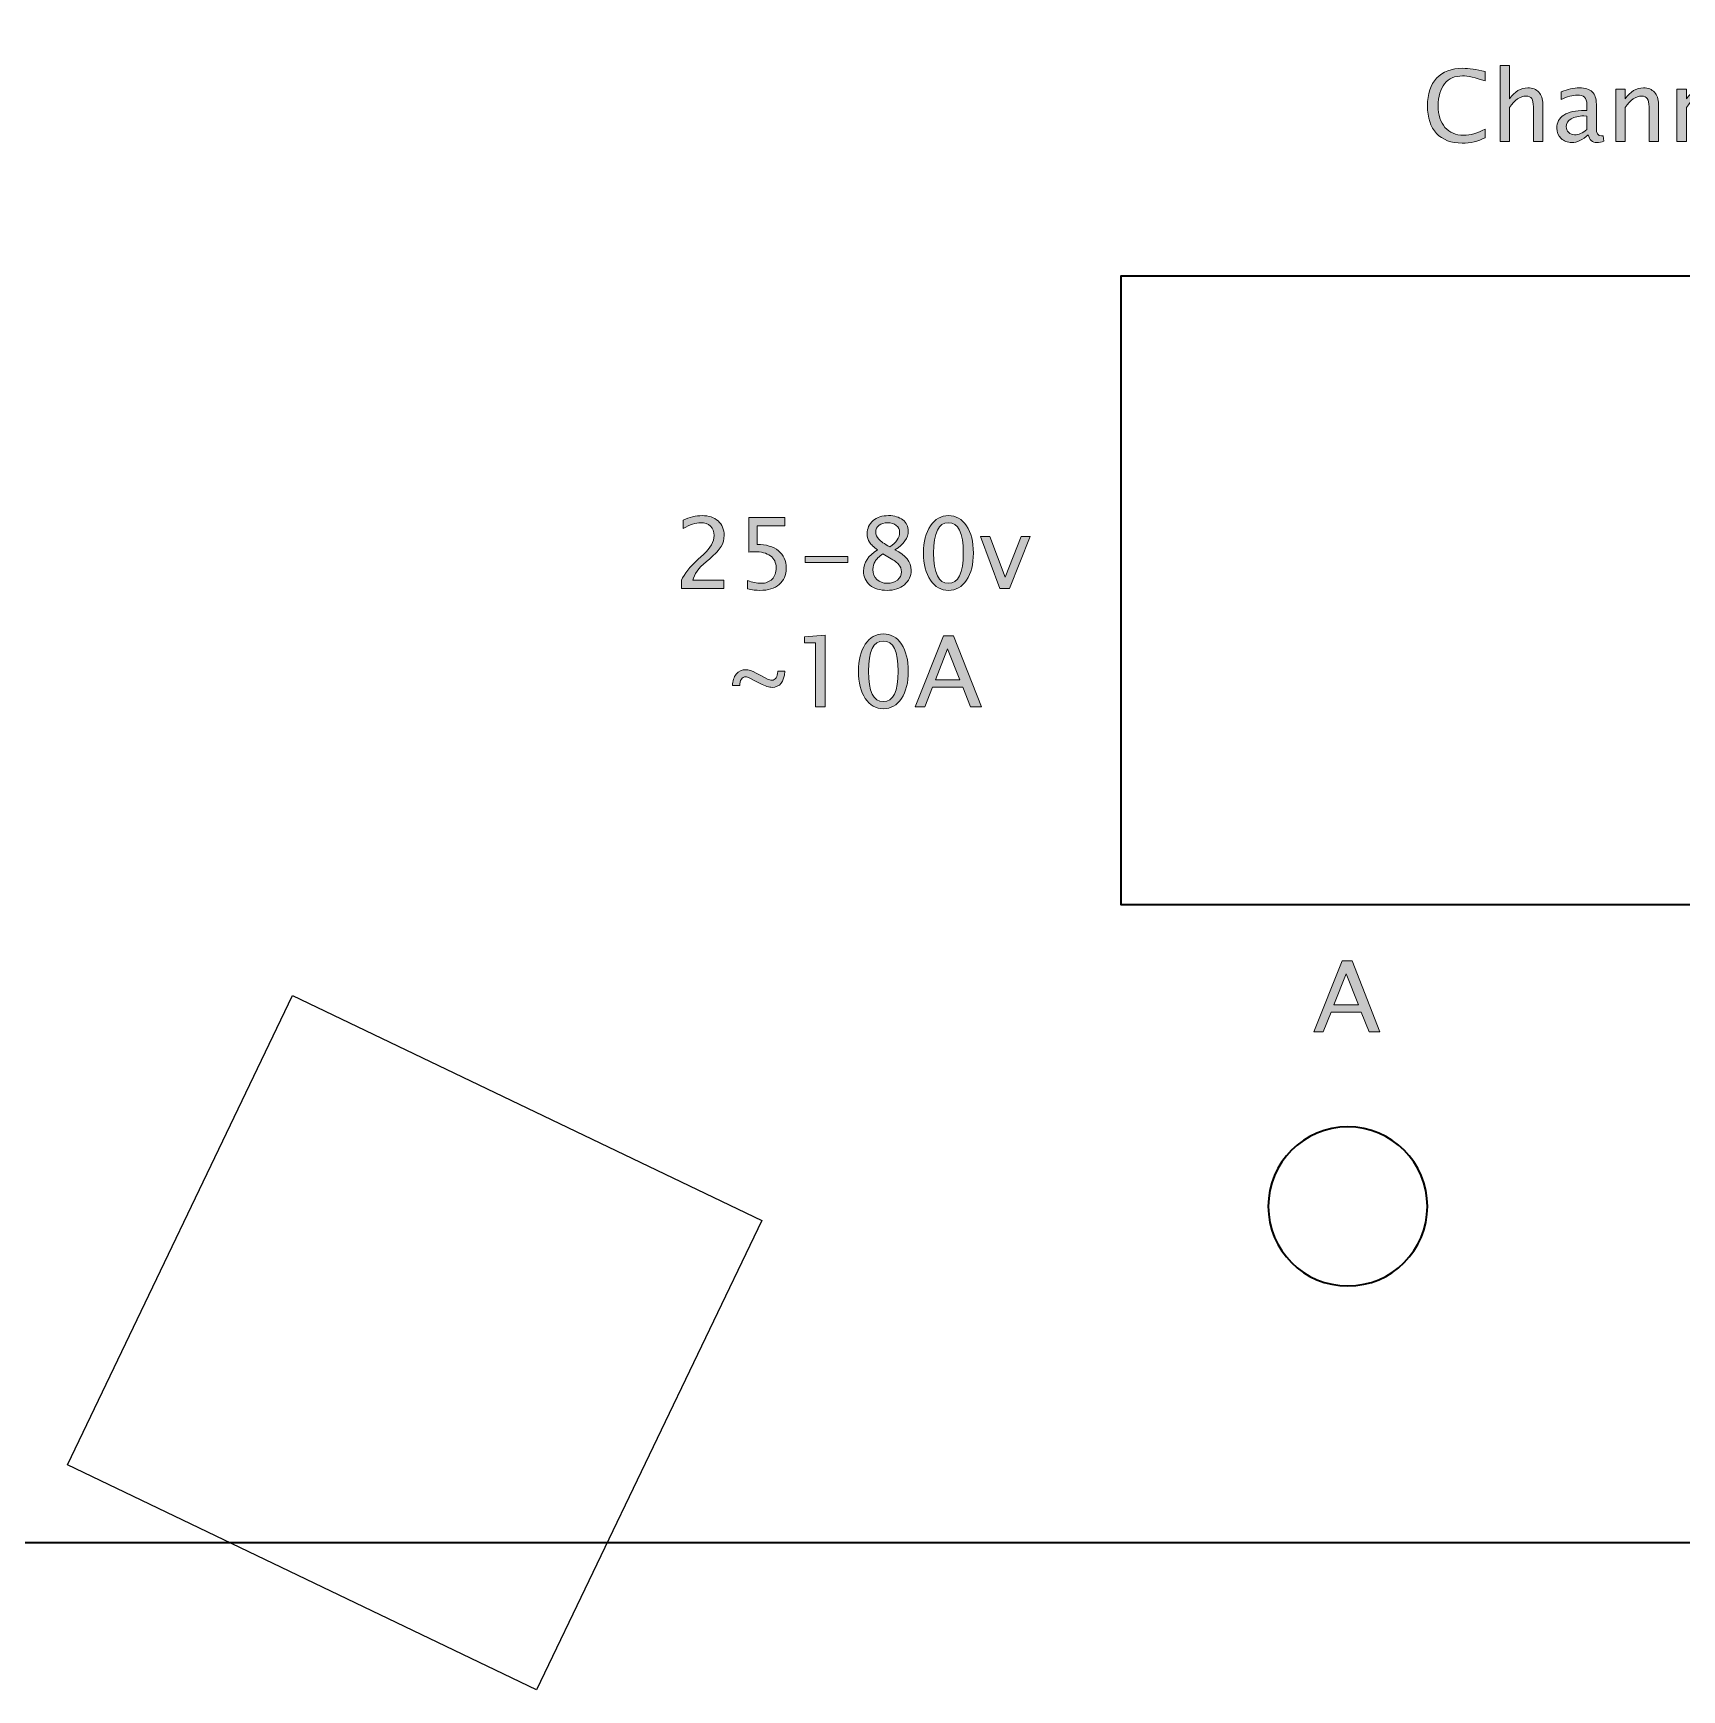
# Model space of a CAD drawing. Header units: inches. Extents: x 4 to 816, y 71 to 806.
# Drawn here: x 270.9 to 338.8, y 582.6 to 650.8 of the extents above; entities that cross this region are included whole.
import ezdxf

# ---------------------------------------------------------------- set-up
doc = ezdxf.new("R2010")
doc.units = ezdxf.units.IN
doc.header["$MEASUREMENT"] = 0
doc.layers.add('Layer 1', color=7, linetype='Continuous')
picture_1 = doc.add_image_def('image1.png', size_in_pixel=(256, 256))

# ---------------------------------------------------------------- blocks, each defined once
blk = doc.blocks.new('block 9')
at = {"layer": 'Layer 1', "color": 240, "lineweight": 35, "true_color": 0xed1c24}
blk.add_lwpolyline([(23.165, 715.165), (406.63, 715.165), (406.63, 588.621), (23.165, 588.621)], dxfattribs=at)
blk = doc.blocks.new('block 314')
at = {"layer": 'Layer 1'}
image = blk.add_image(picture_1, insert=(272.288, 591.831), size_in_units=(21.426, 21.426), rotation=-25.63612, dxfattribs=at)
blk = doc.blocks.new('block 368')
at = {"layer": 'Layer 1', "color": 240, "lineweight": 35, "true_color": 0xed1c24}
blk.add_lwpolyline([(359.247, 614.883), (315.666, 614.883), (315.666, 640.767), (359.247, 640.767), (359.247, 614.883)], dxfattribs=at)
blk = doc.blocks.new('block 369')
at = {"layer": 'Layer 1', "color": 240, "lineweight": 35, "true_color": 0xed1c24}
blk.add_open_spline([(328.275, 602.464), (328.275, 600.656), (326.809, 599.19), (325.001, 599.19), (323.193, 599.19), (321.727, 600.656), (321.727, 602.464), (321.727, 604.272), (323.193, 605.738), (325.001, 605.738), (326.809, 605.738), (328.275, 604.272), (328.275, 602.464)], degree=3, knots=[0, 0, 0, 0, 1, 1, 1, 2, 2, 2, 3, 3, 3, 4, 4, 4, 4], dxfattribs=at)
blk = doc.blocks.new('block 373')
at = {"layer": 'Layer 1', "true_color": 0x231f20}
h = blk.add_hatch(color=250, dxfattribs=at)
h.dxf.hatch_style = 2
edge = h.paths.add_edge_path()
edge.add_spline(control_points=[(330.656, 646.46), (330.366, 646.311), (330.05, 646.237), (329.708, 646.237), (329.253, 646.237), (328.901, 646.37), (328.652, 646.637), (328.404, 646.904), (328.28, 647.283), (328.28, 647.774), (328.28, 648.264), (328.406, 648.644), (328.659, 648.913), (328.912, 649.182), (329.269, 649.316), (329.73, 649.316), (329.992, 649.316), (330.299, 649.273), (330.652, 649.187), (330.652, 649.187), (330.652, 648.797), (330.652, 648.797), (330.25, 648.935), (329.94, 649.005), (329.722, 649.005), (329.404, 649.005), (329.158, 648.897), (328.983, 648.682), (328.809, 648.467), (328.722, 648.163), (328.722, 647.77), (328.722, 647.395), (328.815, 647.1), (329.001, 646.885), (329.187, 646.669), (329.442, 646.562), (329.766, 646.562), (330.042, 646.562), (330.338, 646.647), (330.656, 646.817), (330.656, 646.817), (330.656, 646.46), (330.656, 646.46)], knot_values=[0, 0, 0, 0, 1, 1, 1, 2, 2, 2, 3, 3, 3, 4, 4, 4, 5, 5, 5, 6, 6, 6, 7, 7, 7, 8, 8, 8, 9, 9, 9, 10, 10, 10, 11, 11, 11, 12, 12, 12, 13, 13, 13, 14, 14, 14, 14], degree=3, periodic=1)
h = blk.add_hatch(color=250, dxfattribs=at)
h.dxf.hatch_style = 2
edge = h.paths.add_edge_path()
edge.add_spline(control_points=[(331.272, 646.31), (331.272, 646.31), (331.272, 649.439), (331.272, 649.439), (331.272, 649.439), (331.662, 649.439), (331.662, 649.439), (331.662, 649.439), (331.662, 648.058), (331.662, 648.058), (331.868, 648.359), (332.121, 648.51), (332.419, 648.51), (332.607, 648.51), (332.756, 648.45), (332.866, 648.332), (332.976, 648.214), (333.032, 648.055), (333.032, 647.856), (333.032, 647.856), (333.032, 646.31), (333.032, 646.31), (333.032, 646.31), (332.641, 646.31), (332.641, 646.31), (332.641, 646.31), (332.641, 647.729), (332.641, 647.729), (332.641, 647.888), (332.618, 648.002), (332.571, 648.071), (332.524, 648.139), (332.446, 648.173), (332.338, 648.173), (332.099, 648.173), (331.874, 648.016), (331.662, 647.703), (331.662, 647.703), (331.662, 646.31), (331.662, 646.31), (331.662, 646.31), (331.272, 646.31), (331.272, 646.31)], knot_values=[0, 0, 0, 0, 1, 1, 1, 2, 2, 2, 3, 3, 3, 4, 4, 4, 5, 5, 5, 6, 6, 6, 7, 7, 7, 8, 8, 8, 9, 9, 9, 10, 10, 10, 11, 11, 11, 12, 12, 12, 13, 13, 13, 14, 14, 14, 14], degree=3, periodic=1)
h = blk.add_hatch(color=250, dxfattribs=at)
h.dxf.hatch_style = 2
h.paths.add_polyline_path([(343.33, 646.31), (343.33, 649.439), (343.72, 649.439), (343.72, 646.31)])
h = blk.add_hatch(color=250, dxfattribs=at)
h.dxf.hatch_style = 2
h.paths.add_polyline_path([(346.925, 646.31), (346.925, 647.14), (345.605, 647.14), (345.605, 647.435), (346.925, 649.243), (347.291, 649.243), (347.291, 647.459), (347.684, 647.459), (347.684, 647.14), (347.291, 647.14), (347.291, 646.31)])
h.paths.add_polyline_path([(345.988, 647.459), (346.95, 647.459), (346.95, 648.764)])
h = blk.add_hatch(color=250, dxfattribs=at)
h.dxf.hatch_style = 2
edge = h.paths.add_edge_path()
edge.add_spline(control_points=[(334.9, 646.583), (334.666, 646.368), (334.441, 646.26), (334.225, 646.26), (334.046, 646.26), (333.898, 646.316), (333.781, 646.428), (333.663, 646.539), (333.604, 646.681), (333.604, 646.851), (333.604, 647.086), (333.703, 647.267), (333.901, 647.393), (334.098, 647.519), (334.382, 647.582), (334.752, 647.582), (334.752, 647.582), (334.843, 647.582), (334.843, 647.582), (334.843, 647.582), (334.843, 647.842), (334.843, 647.842), (334.843, 648.091), (334.713, 648.216), (334.452, 648.216), (334.25, 648.216), (334.03, 648.153), (333.79, 648.026), (333.79, 648.026), (333.79, 648.349), (333.79, 648.349), (334.053, 648.456), (334.301, 648.51), (334.534, 648.51), (334.773, 648.51), (334.949, 648.455), (335.063, 648.346), (335.176, 648.237), (335.233, 648.069), (335.233, 647.842), (335.233, 647.842), (335.233, 646.867), (335.233, 646.867), (335.233, 646.643), (335.302, 646.532), (335.439, 646.532), (335.456, 646.532), (335.482, 646.535), (335.515, 646.54), (335.515, 646.54), (335.542, 646.324), (335.542, 646.324), (335.454, 646.282), (335.356, 646.26), (335.249, 646.26), (335.067, 646.26), (334.95, 646.368), (334.9, 646.583)], knot_values=[0, 0, 0, 0, 1, 1, 1, 2, 2, 2, 3, 3, 3, 4, 4, 4, 5, 5, 5, 6, 6, 6, 7, 7, 7, 8, 8, 8, 9, 9, 9, 10, 10, 10, 11, 11, 11, 12, 12, 12, 13, 13, 13, 14, 14, 14, 15, 15, 15, 16, 16, 16, 17, 17, 17, 18, 18, 18, 19, 19, 19, 19], degree=3, periodic=1)
edge = h.paths.add_edge_path()
edge.add_spline(control_points=[(334.843, 646.795), (334.843, 646.795), (334.843, 647.352), (334.843, 647.352), (334.843, 647.352), (334.718, 647.356), (334.718, 647.356), (334.501, 647.356), (334.327, 647.316), (334.194, 647.235), (334.061, 647.155), (333.995, 647.048), (333.995, 646.914), (333.995, 646.82), (334.028, 646.741), (334.094, 646.676), (334.16, 646.612), (334.24, 646.579), (334.335, 646.579), (334.498, 646.579), (334.667, 646.651), (334.843, 646.795)], knot_values=[0, 0, 0, 0, 1, 1, 1, 2, 2, 2, 3, 3, 3, 4, 4, 4, 5, 5, 5, 6, 6, 6, 7, 7, 7, 7], degree=3, periodic=1)
h = blk.add_hatch(color=250, dxfattribs=at)
h.dxf.hatch_style = 2
edge = h.paths.add_edge_path()
edge.add_spline(control_points=[(336.032, 646.31), (336.032, 646.31), (336.032, 648.462), (336.032, 648.462), (336.032, 648.462), (336.422, 648.462), (336.422, 648.462), (336.422, 648.462), (336.422, 648.058), (336.422, 648.058), (336.628, 648.359), (336.881, 648.51), (337.179, 648.51), (337.367, 648.51), (337.516, 648.45), (337.626, 648.332), (337.736, 648.214), (337.791, 648.055), (337.791, 647.856), (337.791, 647.856), (337.791, 646.31), (337.791, 646.31), (337.791, 646.31), (337.401, 646.31), (337.401, 646.31), (337.401, 646.31), (337.401, 647.729), (337.401, 647.729), (337.401, 647.888), (337.378, 648.002), (337.331, 648.071), (337.284, 648.139), (337.206, 648.173), (337.098, 648.173), (336.859, 648.173), (336.634, 648.016), (336.422, 647.703), (336.422, 647.703), (336.422, 646.31), (336.422, 646.31), (336.422, 646.31), (336.032, 646.31), (336.032, 646.31)], knot_values=[0, 0, 0, 0, 1, 1, 1, 2, 2, 2, 3, 3, 3, 4, 4, 4, 5, 5, 5, 6, 6, 6, 7, 7, 7, 8, 8, 8, 9, 9, 9, 10, 10, 10, 11, 11, 11, 12, 12, 12, 13, 13, 13, 14, 14, 14, 14], degree=3, periodic=1)
h = blk.add_hatch(color=250, dxfattribs=at)
h.dxf.hatch_style = 2
edge = h.paths.add_edge_path()
edge.add_spline(control_points=[(338.55, 646.31), (338.55, 646.31), (338.55, 648.462), (338.55, 648.462), (338.55, 648.462), (338.941, 648.462), (338.941, 648.462), (338.941, 648.462), (338.941, 648.058), (338.941, 648.058), (339.147, 648.359), (339.399, 648.51), (339.698, 648.51), (339.885, 648.51), (340.034, 648.45), (340.144, 648.332), (340.255, 648.214), (340.31, 648.055), (340.31, 647.856), (340.31, 647.856), (340.31, 646.31), (340.31, 646.31), (340.31, 646.31), (339.92, 646.31), (339.92, 646.31), (339.92, 646.31), (339.92, 647.729), (339.92, 647.729), (339.92, 647.888), (339.896, 648.002), (339.849, 648.071), (339.802, 648.139), (339.725, 648.173), (339.616, 648.173), (339.377, 648.173), (339.152, 648.016), (338.941, 647.703), (338.941, 647.703), (338.941, 646.31), (338.941, 646.31), (338.941, 646.31), (338.55, 646.31), (338.55, 646.31)], knot_values=[0, 0, 0, 0, 1, 1, 1, 2, 2, 2, 3, 3, 3, 4, 4, 4, 5, 5, 5, 6, 6, 6, 7, 7, 7, 8, 8, 8, 9, 9, 9, 10, 10, 10, 11, 11, 11, 12, 12, 12, 13, 13, 13, 14, 14, 14, 14], degree=3, periodic=1)
h = blk.add_hatch(color=250, dxfattribs=at)
h.dxf.hatch_style = 2
edge = h.paths.add_edge_path()
edge.add_spline(control_points=[(342.646, 646.379), (342.385, 646.3), (342.161, 646.26), (341.975, 646.26), (341.656, 646.26), (341.397, 646.366), (341.198, 646.576), (340.998, 646.787), (340.899, 647.06), (340.899, 647.395), (340.899, 647.721), (340.987, 647.988), (341.163, 648.197), (341.34, 648.405), (341.565, 648.51), (341.84, 648.51), (342.1, 648.51), (342.301, 648.417), (342.443, 648.231), (342.585, 648.046), (342.656, 647.782), (342.656, 647.441), (342.656, 647.441), (342.654, 647.322), (342.654, 647.322), (342.654, 647.322), (341.297, 647.322), (341.297, 647.322), (341.354, 646.813), (341.604, 646.558), (342.048, 646.558), (342.21, 646.558), (342.41, 646.602), (342.646, 646.69), (342.646, 646.69), (342.646, 646.379), (342.646, 646.379)], knot_values=[0, 0, 0, 0, 1, 1, 1, 2, 2, 2, 3, 3, 3, 4, 4, 4, 5, 5, 5, 6, 6, 6, 7, 7, 7, 8, 8, 8, 9, 9, 9, 10, 10, 10, 11, 11, 11, 12, 12, 12, 12], degree=3, periodic=1)
edge = h.paths.add_edge_path()
edge.add_spline(control_points=[(341.315, 647.616), (341.315, 647.616), (342.264, 647.616), (342.264, 647.616), (342.264, 648.016), (342.115, 648.216), (341.816, 648.216), (341.516, 648.216), (341.349, 648.016), (341.315, 647.616)], knot_values=[0, 0, 0, 0, 1, 1, 1, 2, 2, 2, 3, 3, 3, 3], degree=3, periodic=1)
at = {"layer": 'Layer 1', "lineweight": 0}
for points in [[(343.33, 646.31), (343.33, 649.439), (343.72, 649.439), (343.72, 646.31), (343.33, 646.31)], [(346.925, 646.31), (346.925, 647.14), (345.605, 647.14), (345.605, 647.435), (346.925, 649.243), (347.291, 649.243), (347.291, 647.459), (347.684, 647.459), (347.684, 647.14), (347.291, 647.14), (347.291, 646.31), (346.925, 646.31)], [(345.988, 647.459), (346.95, 647.459), (346.95, 648.764), (345.988, 647.459)]]:
    blk.add_lwpolyline(points, dxfattribs=at)
for points, knots in [([(330.656, 646.46), (330.366, 646.311), (330.05, 646.237), (329.708, 646.237), (329.253, 646.237), (328.901, 646.37), (328.652, 646.637), (328.404, 646.904), (328.28, 647.283), (328.28, 647.774), (328.28, 648.264), (328.406, 648.644), (328.659, 648.913), (328.912, 649.182), (329.269, 649.316), (329.73, 649.316), (329.992, 649.316), (330.299, 649.273), (330.652, 649.187), (330.652, 649.187), (330.652, 648.797), (330.652, 648.797), (330.25, 648.935), (329.94, 649.005), (329.722, 649.005), (329.404, 649.005), (329.158, 648.897), (328.983, 648.682), (328.809, 648.467), (328.722, 648.163), (328.722, 647.77), (328.722, 647.395), (328.815, 647.1), (329.001, 646.885), (329.187, 646.669), (329.442, 646.562), (329.766, 646.562), (330.042, 646.562), (330.338, 646.647), (330.656, 646.817), (330.656, 646.817), (330.656, 646.46), (330.656, 646.46)], [0, 0, 0, 0, 1, 1, 1, 2, 2, 2, 3, 3, 3, 4, 4, 4, 5, 5, 5, 6, 6, 6, 7, 7, 7, 8, 8, 8, 9, 9, 9, 10, 10, 10, 11, 11, 11, 12, 12, 12, 13, 13, 13, 14, 14, 14, 14]), ([(331.272, 646.31), (331.272, 646.31), (331.272, 649.439), (331.272, 649.439), (331.272, 649.439), (331.662, 649.439), (331.662, 649.439), (331.662, 649.439), (331.662, 648.058), (331.662, 648.058), (331.868, 648.359), (332.121, 648.51), (332.419, 648.51), (332.607, 648.51), (332.756, 648.45), (332.866, 648.332), (332.976, 648.214), (333.032, 648.055), (333.032, 647.856), (333.032, 647.856), (333.032, 646.31), (333.032, 646.31), (333.032, 646.31), (332.641, 646.31), (332.641, 646.31), (332.641, 646.31), (332.641, 647.729), (332.641, 647.729), (332.641, 647.888), (332.618, 648.002), (332.571, 648.071), (332.524, 648.139), (332.446, 648.173), (332.338, 648.173), (332.099, 648.173), (331.874, 648.016), (331.662, 647.703), (331.662, 647.703), (331.662, 646.31), (331.662, 646.31), (331.662, 646.31), (331.272, 646.31), (331.272, 646.31)], [0, 0, 0, 0, 1, 1, 1, 2, 2, 2, 3, 3, 3, 4, 4, 4, 5, 5, 5, 6, 6, 6, 7, 7, 7, 8, 8, 8, 9, 9, 9, 10, 10, 10, 11, 11, 11, 12, 12, 12, 13, 13, 13, 14, 14, 14, 14]), ([(334.9, 646.583), (334.666, 646.368), (334.441, 646.26), (334.225, 646.26), (334.046, 646.26), (333.898, 646.316), (333.781, 646.428), (333.663, 646.539), (333.604, 646.681), (333.604, 646.851), (333.604, 647.086), (333.703, 647.267), (333.901, 647.393), (334.098, 647.519), (334.382, 647.582), (334.752, 647.582), (334.752, 647.582), (334.843, 647.582), (334.843, 647.582), (334.843, 647.582), (334.843, 647.842), (334.843, 647.842), (334.843, 648.091), (334.713, 648.216), (334.452, 648.216), (334.25, 648.216), (334.03, 648.153), (333.79, 648.026), (333.79, 648.026), (333.79, 648.349), (333.79, 648.349), (334.053, 648.456), (334.301, 648.51), (334.534, 648.51), (334.773, 648.51), (334.949, 648.455), (335.063, 648.346), (335.176, 648.237), (335.233, 648.069), (335.233, 647.842), (335.233, 647.842), (335.233, 646.867), (335.233, 646.867), (335.233, 646.643), (335.302, 646.532), (335.439, 646.532), (335.456, 646.532), (335.482, 646.535), (335.515, 646.54), (335.515, 646.54), (335.542, 646.324), (335.542, 646.324), (335.454, 646.282), (335.356, 646.26), (335.249, 646.26), (335.067, 646.26), (334.95, 646.368), (334.9, 646.583)], [0, 0, 0, 0, 1, 1, 1, 2, 2, 2, 3, 3, 3, 4, 4, 4, 5, 5, 5, 6, 6, 6, 7, 7, 7, 8, 8, 8, 9, 9, 9, 10, 10, 10, 11, 11, 11, 12, 12, 12, 13, 13, 13, 14, 14, 14, 15, 15, 15, 16, 16, 16, 17, 17, 17, 18, 18, 18, 19, 19, 19, 19]), ([(336.032, 646.31), (336.032, 646.31), (336.032, 648.462), (336.032, 648.462), (336.032, 648.462), (336.422, 648.462), (336.422, 648.462), (336.422, 648.462), (336.422, 648.058), (336.422, 648.058), (336.628, 648.359), (336.881, 648.51), (337.179, 648.51), (337.367, 648.51), (337.516, 648.45), (337.626, 648.332), (337.736, 648.214), (337.791, 648.055), (337.791, 647.856), (337.791, 647.856), (337.791, 646.31), (337.791, 646.31), (337.791, 646.31), (337.401, 646.31), (337.401, 646.31), (337.401, 646.31), (337.401, 647.729), (337.401, 647.729), (337.401, 647.888), (337.378, 648.002), (337.331, 648.071), (337.284, 648.139), (337.206, 648.173), (337.098, 648.173), (336.859, 648.173), (336.634, 648.016), (336.422, 647.703), (336.422, 647.703), (336.422, 646.31), (336.422, 646.31), (336.422, 646.31), (336.032, 646.31), (336.032, 646.31)], [0, 0, 0, 0, 1, 1, 1, 2, 2, 2, 3, 3, 3, 4, 4, 4, 5, 5, 5, 6, 6, 6, 7, 7, 7, 8, 8, 8, 9, 9, 9, 10, 10, 10, 11, 11, 11, 12, 12, 12, 13, 13, 13, 14, 14, 14, 14]), ([(338.55, 646.31), (338.55, 646.31), (338.55, 648.462), (338.55, 648.462), (338.55, 648.462), (338.941, 648.462), (338.941, 648.462), (338.941, 648.462), (338.941, 648.058), (338.941, 648.058), (339.147, 648.359), (339.399, 648.51), (339.698, 648.51), (339.885, 648.51), (340.034, 648.45), (340.144, 648.332), (340.255, 648.214), (340.31, 648.055), (340.31, 647.856), (340.31, 647.856), (340.31, 646.31), (340.31, 646.31), (340.31, 646.31), (339.92, 646.31), (339.92, 646.31), (339.92, 646.31), (339.92, 647.729), (339.92, 647.729), (339.92, 647.888), (339.896, 648.002), (339.849, 648.071), (339.802, 648.139), (339.725, 648.173), (339.616, 648.173), (339.377, 648.173), (339.152, 648.016), (338.941, 647.703), (338.941, 647.703), (338.941, 646.31), (338.941, 646.31), (338.941, 646.31), (338.55, 646.31), (338.55, 646.31)], [0, 0, 0, 0, 1, 1, 1, 2, 2, 2, 3, 3, 3, 4, 4, 4, 5, 5, 5, 6, 6, 6, 7, 7, 7, 8, 8, 8, 9, 9, 9, 10, 10, 10, 11, 11, 11, 12, 12, 12, 13, 13, 13, 14, 14, 14, 14]), ([(342.646, 646.379), (342.385, 646.3), (342.161, 646.26), (341.975, 646.26), (341.656, 646.26), (341.397, 646.366), (341.198, 646.576), (340.998, 646.787), (340.899, 647.06), (340.899, 647.395), (340.899, 647.721), (340.987, 647.988), (341.163, 648.197), (341.34, 648.405), (341.565, 648.51), (341.84, 648.51), (342.1, 648.51), (342.301, 648.417), (342.443, 648.231), (342.585, 648.046), (342.656, 647.782), (342.656, 647.441), (342.656, 647.441), (342.654, 647.322), (342.654, 647.322), (342.654, 647.322), (341.297, 647.322), (341.297, 647.322), (341.354, 646.813), (341.604, 646.558), (342.048, 646.558), (342.21, 646.558), (342.41, 646.602), (342.646, 646.69), (342.646, 646.69), (342.646, 646.379), (342.646, 646.379)], [0, 0, 0, 0, 1, 1, 1, 2, 2, 2, 3, 3, 3, 4, 4, 4, 5, 5, 5, 6, 6, 6, 7, 7, 7, 8, 8, 8, 9, 9, 9, 10, 10, 10, 11, 11, 11, 12, 12, 12, 12]), ([(341.315, 647.616), (341.315, 647.616), (342.264, 647.616), (342.264, 647.616), (342.264, 648.016), (342.115, 648.216), (341.816, 648.216), (341.516, 648.216), (341.349, 648.016), (341.315, 647.616)], [0, 0, 0, 0, 1, 1, 1, 2, 2, 2, 3, 3, 3, 3]), ([(334.843, 646.795), (334.843, 646.795), (334.843, 647.352), (334.843, 647.352), (334.843, 647.352), (334.718, 647.356), (334.718, 647.356), (334.501, 647.356), (334.327, 647.316), (334.194, 647.235), (334.061, 647.155), (333.995, 647.048), (333.995, 646.914), (333.995, 646.82), (334.028, 646.741), (334.094, 646.676), (334.16, 646.612), (334.24, 646.579), (334.335, 646.579), (334.498, 646.579), (334.667, 646.651), (334.843, 646.795)], [0, 0, 0, 0, 1, 1, 1, 2, 2, 2, 3, 3, 3, 4, 4, 4, 5, 5, 5, 6, 6, 6, 7, 7, 7, 7])]:
    blk.add_open_spline(points, degree=3, knots=knots, dxfattribs=at)
blk = doc.blocks.new('block 372')
at = {"layer": 'Layer 1'}
blk.add_blockref('block 373', (0, 0), dxfattribs=at)
blk = doc.blocks.new('block 375')
at = {"layer": 'Layer 1', "true_color": 0x231f20}
h = blk.add_hatch(color=250, dxfattribs=at)
h.dxf.hatch_style = 2
edge = h.paths.add_edge_path()
edge.add_spline(control_points=[(297.567, 627.897), (297.567, 627.897), (297.567, 628.24), (297.567, 628.24), (297.68, 628.505), (297.91, 628.795), (298.255, 629.107), (298.255, 629.107), (298.479, 629.307), (298.479, 629.307), (298.767, 629.568), (298.91, 629.826), (298.91, 630.082), (298.91, 630.246), (298.861, 630.375), (298.763, 630.469), (298.665, 630.563), (298.529, 630.609), (298.356, 630.609), (298.155, 630.609), (297.916, 630.532), (297.64, 630.376), (297.64, 630.376), (297.64, 630.719), (297.64, 630.719), (297.9, 630.841), (298.159, 630.903), (298.417, 630.903), (298.692, 630.903), (298.912, 630.829), (299.078, 630.681), (299.244, 630.533), (299.326, 630.337), (299.326, 630.092), (299.326, 629.917), (299.285, 629.761), (299.201, 629.625), (299.117, 629.489), (298.961, 629.323), (298.732, 629.129), (298.732, 629.129), (298.581, 629.001), (298.581, 629.001), (298.268, 628.735), (298.087, 628.481), (298.038, 628.24), (298.038, 628.24), (299.313, 628.24), (299.313, 628.24), (299.313, 628.24), (299.313, 627.897), (299.313, 627.897), (299.313, 627.897), (297.567, 627.897), (297.567, 627.897)], knot_values=[0, 0, 0, 0, 1, 1, 1, 2, 2, 2, 3, 3, 3, 4, 4, 4, 5, 5, 5, 6, 6, 6, 7, 7, 7, 8, 8, 8, 9, 9, 9, 10, 10, 10, 11, 11, 11, 12, 12, 12, 13, 13, 13, 14, 14, 14, 15, 15, 15, 16, 16, 16, 17, 17, 17, 18, 18, 18, 18], degree=3, periodic=1)
h = blk.add_hatch(color=250, dxfattribs=at)
h.dxf.hatch_style = 2
edge = h.paths.add_edge_path()
edge.add_spline(control_points=[(305.644, 629.493), (305.483, 629.605), (305.371, 629.709), (305.308, 629.806), (305.245, 629.902), (305.214, 630.018), (305.214, 630.154), (305.214, 630.376), (305.295, 630.556), (305.457, 630.695), (305.62, 630.834), (305.832, 630.903), (306.094, 630.903), (306.335, 630.903), (306.531, 630.844), (306.681, 630.727), (306.831, 630.609), (306.906, 630.456), (306.906, 630.269), (306.906, 629.985), (306.724, 629.726), (306.359, 629.493), (306.802, 629.276), (307.023, 628.997), (307.023, 628.655), (307.023, 628.411), (306.93, 628.211), (306.746, 628.056), (306.561, 627.901), (306.323, 627.823), (306.032, 627.823), (305.742, 627.823), (305.507, 627.896), (305.329, 628.042), (305.15, 628.188), (305.061, 628.38), (305.061, 628.617), (305.061, 628.969), (305.255, 629.26), (305.644, 629.493)], knot_values=[0, 0, 0, 0, 1, 1, 1, 2, 2, 2, 3, 3, 3, 4, 4, 4, 5, 5, 5, 6, 6, 6, 7, 7, 7, 8, 8, 8, 9, 9, 9, 10, 10, 10, 11, 11, 11, 12, 12, 12, 13, 13, 13, 13], degree=3, periodic=1)
edge = h.paths.add_edge_path()
edge.add_spline(control_points=[(305.856, 629.334), (305.699, 629.213), (305.592, 629.107), (305.536, 629.017), (305.48, 628.926), (305.451, 628.814), (305.451, 628.679), (305.451, 628.511), (305.506, 628.376), (305.614, 628.272), (305.722, 628.169), (305.865, 628.117), (306.042, 628.117), (306.212, 628.117), (306.351, 628.161), (306.459, 628.249), (306.567, 628.338), (306.621, 628.453), (306.621, 628.594), (306.621, 628.707), (306.587, 628.803), (306.521, 628.882), (306.454, 628.961), (306.325, 629.057), (306.133, 629.17), (306.133, 629.17), (305.856, 629.334), (305.856, 629.334)], knot_values=[0, 0, 0, 0, 1, 1, 1, 2, 2, 2, 3, 3, 3, 4, 4, 4, 5, 5, 5, 6, 6, 6, 7, 7, 7, 8, 8, 8, 9, 9, 9, 9], degree=3, periodic=1)
edge = h.paths.add_edge_path()
edge.add_spline(control_points=[(306.141, 629.615), (306.415, 629.795), (306.551, 629.996), (306.551, 630.217), (306.551, 630.334), (306.505, 630.429), (306.414, 630.502), (306.322, 630.574), (306.202, 630.609), (306.054, 630.609), (305.91, 630.609), (305.793, 630.574), (305.703, 630.503), (305.613, 630.433), (305.568, 630.341), (305.568, 630.229), (305.568, 630.119), (305.609, 630.02), (305.69, 629.933), (305.772, 629.846), (305.922, 629.74), (306.141, 629.615)], knot_values=[0, 0, 0, 0, 1, 1, 1, 2, 2, 2, 3, 3, 3, 4, 4, 4, 5, 5, 5, 6, 6, 6, 7, 7, 7, 7], degree=3, periodic=1)
h = blk.add_hatch(color=250, dxfattribs=at)
h.dxf.hatch_style = 2
edge = h.paths.add_edge_path()
edge.add_spline(control_points=[(308.561, 627.823), (308.253, 627.823), (308.005, 627.964), (307.817, 628.246), (307.628, 628.529), (307.534, 628.901), (307.534, 629.363), (307.534, 629.826), (307.628, 630.198), (307.817, 630.48), (308.005, 630.762), (308.253, 630.903), (308.561, 630.903), (308.87, 630.903), (309.118, 630.762), (309.306, 630.481), (309.493, 630.199), (309.587, 629.827), (309.587, 629.363), (309.587, 628.901), (309.493, 628.529), (309.306, 628.246), (309.118, 627.964), (308.87, 627.823), (308.561, 627.823)], knot_values=[0, 0, 0, 0, 1, 1, 1, 2, 2, 2, 3, 3, 3, 4, 4, 4, 5, 5, 5, 6, 6, 6, 7, 7, 7, 8, 8, 8, 8], degree=3, periodic=1)
edge = h.paths.add_edge_path()
edge.add_spline(control_points=[(308.56, 628.117), (308.967, 628.117), (309.171, 628.532), (309.171, 629.363), (309.171, 630.194), (308.967, 630.609), (308.56, 630.609), (308.154, 630.609), (307.95, 630.194), (307.95, 629.363), (307.95, 628.532), (308.154, 628.117), (308.56, 628.117)], knot_values=[0, 0, 0, 0, 1, 1, 1, 2, 2, 2, 3, 3, 3, 4, 4, 4, 4], degree=3, periodic=1)
h = blk.add_hatch(color=250, dxfattribs=at)
h.dxf.hatch_style = 2
edge = h.paths.add_edge_path()
edge.add_spline(control_points=[(300.29, 627.885), (300.29, 627.885), (300.29, 628.234), (300.29, 628.234), (300.484, 628.156), (300.669, 628.117), (300.845, 628.117), (301.037, 628.117), (301.189, 628.173), (301.299, 628.287), (301.41, 628.401), (301.465, 628.557), (301.465, 628.757), (301.465, 628.971), (301.387, 629.134), (301.231, 629.247), (301.075, 629.36), (300.85, 629.417), (300.555, 629.417), (300.486, 629.417), (300.414, 629.412), (300.339, 629.403), (300.339, 629.403), (300.339, 630.83), (300.339, 630.83), (300.339, 630.83), (301.823, 630.83), (301.823, 630.83), (301.823, 630.83), (301.823, 630.487), (301.823, 630.487), (301.823, 630.487), (300.682, 630.487), (300.682, 630.487), (300.682, 630.487), (300.682, 629.716), (300.682, 629.716), (301.058, 629.716), (301.352, 629.629), (301.564, 629.456), (301.775, 629.283), (301.881, 629.043), (301.881, 628.737), (301.881, 628.452), (301.785, 628.228), (301.592, 628.066), (301.4, 627.904), (301.135, 627.823), (300.797, 627.823), (300.646, 627.823), (300.477, 627.844), (300.29, 627.885)], knot_values=[0, 0, 0, 0, 1, 1, 1, 2, 2, 2, 3, 3, 3, 4, 4, 4, 5, 5, 5, 6, 6, 6, 7, 7, 7, 8, 8, 8, 9, 9, 9, 10, 10, 10, 11, 11, 11, 12, 12, 12, 13, 13, 13, 14, 14, 14, 15, 15, 15, 16, 16, 16, 17, 17, 17, 17], degree=3, periodic=1)
h = blk.add_hatch(color=250, dxfattribs=at)
h.dxf.hatch_style = 2
h.paths.add_polyline_path([(310.679, 627.897), (309.879, 630.049), (310.27, 630.049), (310.894, 628.375), (311.555, 630.049), (311.92, 630.049), (311.07, 627.897)])
h = blk.add_hatch(color=250, dxfattribs=at)
h.dxf.hatch_style = 2
h.paths.add_polyline_path([(302.656, 628.973), (302.656, 629.214), (304.415, 629.214), (304.415, 628.973)])
at = {"layer": 'Layer 1', "lineweight": 0}
for points in [[(310.679, 627.897), (309.879, 630.049), (310.27, 630.049), (310.894, 628.375), (311.555, 630.049), (311.92, 630.049), (311.07, 627.897), (310.679, 627.897)], [(302.656, 628.973), (302.656, 629.214), (304.415, 629.214), (304.415, 628.973), (302.656, 628.973)]]:
    blk.add_lwpolyline(points, dxfattribs=at)
for points, knots in [([(297.567, 627.897), (297.567, 627.897), (297.567, 628.24), (297.567, 628.24), (297.68, 628.505), (297.91, 628.795), (298.255, 629.107), (298.255, 629.107), (298.479, 629.307), (298.479, 629.307), (298.767, 629.568), (298.91, 629.826), (298.91, 630.082), (298.91, 630.246), (298.861, 630.375), (298.763, 630.469), (298.665, 630.563), (298.529, 630.609), (298.356, 630.609), (298.155, 630.609), (297.916, 630.532), (297.64, 630.376), (297.64, 630.376), (297.64, 630.719), (297.64, 630.719), (297.9, 630.841), (298.159, 630.903), (298.417, 630.903), (298.692, 630.903), (298.912, 630.829), (299.078, 630.681), (299.244, 630.533), (299.326, 630.337), (299.326, 630.092), (299.326, 629.917), (299.285, 629.761), (299.201, 629.625), (299.117, 629.489), (298.961, 629.323), (298.732, 629.129), (298.732, 629.129), (298.581, 629.001), (298.581, 629.001), (298.268, 628.735), (298.087, 628.481), (298.038, 628.24), (298.038, 628.24), (299.313, 628.24), (299.313, 628.24), (299.313, 628.24), (299.313, 627.897), (299.313, 627.897), (299.313, 627.897), (297.567, 627.897), (297.567, 627.897)], [0, 0, 0, 0, 1, 1, 1, 2, 2, 2, 3, 3, 3, 4, 4, 4, 5, 5, 5, 6, 6, 6, 7, 7, 7, 8, 8, 8, 9, 9, 9, 10, 10, 10, 11, 11, 11, 12, 12, 12, 13, 13, 13, 14, 14, 14, 15, 15, 15, 16, 16, 16, 17, 17, 17, 18, 18, 18, 18]), ([(305.644, 629.493), (305.483, 629.605), (305.371, 629.709), (305.308, 629.806), (305.245, 629.902), (305.214, 630.018), (305.214, 630.154), (305.214, 630.376), (305.295, 630.556), (305.457, 630.695), (305.62, 630.834), (305.832, 630.903), (306.094, 630.903), (306.335, 630.903), (306.531, 630.844), (306.681, 630.727), (306.831, 630.609), (306.906, 630.456), (306.906, 630.269), (306.906, 629.985), (306.724, 629.726), (306.359, 629.493), (306.802, 629.276), (307.023, 628.997), (307.023, 628.655), (307.023, 628.411), (306.93, 628.211), (306.746, 628.056), (306.561, 627.901), (306.323, 627.823), (306.032, 627.823), (305.742, 627.823), (305.507, 627.896), (305.329, 628.042), (305.15, 628.188), (305.061, 628.38), (305.061, 628.617), (305.061, 628.969), (305.255, 629.26), (305.644, 629.493)], [0, 0, 0, 0, 1, 1, 1, 2, 2, 2, 3, 3, 3, 4, 4, 4, 5, 5, 5, 6, 6, 6, 7, 7, 7, 8, 8, 8, 9, 9, 9, 10, 10, 10, 11, 11, 11, 12, 12, 12, 13, 13, 13, 13]), ([(308.561, 627.823), (308.253, 627.823), (308.005, 627.964), (307.817, 628.246), (307.628, 628.529), (307.534, 628.901), (307.534, 629.363), (307.534, 629.826), (307.628, 630.198), (307.817, 630.48), (308.005, 630.762), (308.253, 630.903), (308.561, 630.903), (308.87, 630.903), (309.118, 630.762), (309.306, 630.481), (309.493, 630.199), (309.587, 629.827), (309.587, 629.363), (309.587, 628.901), (309.493, 628.529), (309.306, 628.246), (309.118, 627.964), (308.87, 627.823), (308.561, 627.823)], [0, 0, 0, 0, 1, 1, 1, 2, 2, 2, 3, 3, 3, 4, 4, 4, 5, 5, 5, 6, 6, 6, 7, 7, 7, 8, 8, 8, 8]), ([(300.29, 627.885), (300.29, 627.885), (300.29, 628.234), (300.29, 628.234), (300.484, 628.156), (300.669, 628.117), (300.845, 628.117), (301.037, 628.117), (301.189, 628.173), (301.299, 628.287), (301.41, 628.401), (301.465, 628.557), (301.465, 628.757), (301.465, 628.971), (301.387, 629.134), (301.231, 629.247), (301.075, 629.36), (300.85, 629.417), (300.555, 629.417), (300.486, 629.417), (300.414, 629.412), (300.339, 629.403), (300.339, 629.403), (300.339, 630.83), (300.339, 630.83), (300.339, 630.83), (301.823, 630.83), (301.823, 630.83), (301.823, 630.83), (301.823, 630.487), (301.823, 630.487), (301.823, 630.487), (300.682, 630.487), (300.682, 630.487), (300.682, 630.487), (300.682, 629.716), (300.682, 629.716), (301.058, 629.716), (301.352, 629.629), (301.564, 629.456), (301.775, 629.283), (301.881, 629.043), (301.881, 628.737), (301.881, 628.452), (301.785, 628.228), (301.592, 628.066), (301.4, 627.904), (301.135, 627.823), (300.797, 627.823), (300.646, 627.823), (300.477, 627.844), (300.29, 627.885)], [0, 0, 0, 0, 1, 1, 1, 2, 2, 2, 3, 3, 3, 4, 4, 4, 5, 5, 5, 6, 6, 6, 7, 7, 7, 8, 8, 8, 9, 9, 9, 10, 10, 10, 11, 11, 11, 12, 12, 12, 13, 13, 13, 14, 14, 14, 15, 15, 15, 16, 16, 16, 17, 17, 17, 17]), ([(306.141, 629.615), (306.415, 629.795), (306.551, 629.996), (306.551, 630.217), (306.551, 630.334), (306.505, 630.429), (306.414, 630.502), (306.322, 630.574), (306.202, 630.609), (306.054, 630.609), (305.91, 630.609), (305.793, 630.574), (305.703, 630.503), (305.613, 630.433), (305.568, 630.341), (305.568, 630.229), (305.568, 630.119), (305.609, 630.02), (305.69, 629.933), (305.772, 629.846), (305.922, 629.74), (306.141, 629.615)], [0, 0, 0, 0, 1, 1, 1, 2, 2, 2, 3, 3, 3, 4, 4, 4, 5, 5, 5, 6, 6, 6, 7, 7, 7, 7]), ([(308.56, 628.117), (308.967, 628.117), (309.171, 628.532), (309.171, 629.363), (309.171, 630.194), (308.967, 630.609), (308.56, 630.609), (308.154, 630.609), (307.95, 630.194), (307.95, 629.363), (307.95, 628.532), (308.154, 628.117), (308.56, 628.117)], [0, 0, 0, 0, 1, 1, 1, 2, 2, 2, 3, 3, 3, 4, 4, 4, 4]), ([(305.856, 629.334), (305.699, 629.213), (305.592, 629.107), (305.536, 629.017), (305.48, 628.926), (305.451, 628.814), (305.451, 628.679), (305.451, 628.511), (305.506, 628.376), (305.614, 628.272), (305.722, 628.169), (305.865, 628.117), (306.042, 628.117), (306.212, 628.117), (306.351, 628.161), (306.459, 628.249), (306.567, 628.338), (306.621, 628.453), (306.621, 628.594), (306.621, 628.707), (306.587, 628.803), (306.521, 628.882), (306.454, 628.961), (306.325, 629.057), (306.133, 629.17), (306.133, 629.17), (305.856, 629.334), (305.856, 629.334)], [0, 0, 0, 0, 1, 1, 1, 2, 2, 2, 3, 3, 3, 4, 4, 4, 5, 5, 5, 6, 6, 6, 7, 7, 7, 8, 8, 8, 9, 9, 9, 9])]:
    blk.add_open_spline(points, degree=3, knots=knots, dxfattribs=at)
blk = doc.blocks.new('block 374')
at = {"layer": 'Layer 1'}
blk.add_blockref('block 375', (0, 0), dxfattribs=at)
blk = doc.blocks.new('block 377')
at = {"layer": 'Layer 1', "true_color": 0x231f20}
h = blk.add_hatch(color=250, dxfattribs=at)
h.dxf.hatch_style = 2
h.paths.add_polyline_path([(303.092, 623.027), (303.092, 625.666), (302.627, 625.666), (302.627, 625.912), (303.483, 625.985), (303.483, 623.027)])
h = blk.add_hatch(color=250, dxfattribs=at)
h.dxf.hatch_style = 2
edge = h.paths.add_edge_path()
edge.add_spline(control_points=[(305.88, 622.953), (305.572, 622.953), (305.325, 623.094), (305.136, 623.376), (304.948, 623.659), (304.854, 624.031), (304.854, 624.493), (304.854, 624.956), (304.948, 625.328), (305.136, 625.61), (305.325, 625.892), (305.572, 626.033), (305.88, 626.033), (306.189, 626.033), (306.438, 625.892), (306.625, 625.611), (306.813, 625.329), (306.907, 624.957), (306.907, 624.493), (306.907, 624.031), (306.813, 623.659), (306.625, 623.376), (306.438, 623.094), (306.189, 622.953), (305.88, 622.953)], knot_values=[0, 0, 0, 0, 1, 1, 1, 2, 2, 2, 3, 3, 3, 4, 4, 4, 5, 5, 5, 6, 6, 6, 7, 7, 7, 8, 8, 8, 8], degree=3, periodic=1)
edge = h.paths.add_edge_path()
edge.add_spline(control_points=[(305.879, 623.247), (306.287, 623.247), (306.491, 623.662), (306.491, 624.493), (306.491, 625.324), (306.287, 625.739), (305.879, 625.739), (305.473, 625.739), (305.27, 625.324), (305.27, 624.493), (305.27, 623.662), (305.473, 623.247), (305.879, 623.247)], knot_values=[0, 0, 0, 0, 1, 1, 1, 2, 2, 2, 3, 3, 3, 4, 4, 4, 4], degree=3, periodic=1)
h = blk.add_hatch(color=250, dxfattribs=at)
h.dxf.hatch_style = 2
h.paths.add_polyline_path([(307.196, 623.027), (308.359, 625.96), (308.772, 625.96), (309.917, 623.027), (309.468, 623.027), (309.149, 623.837), (307.906, 623.837), (307.582, 623.027)])
h.paths.add_polyline_path([(308.025, 624.148), (309.028, 624.148), (308.527, 625.415)])
h = blk.add_hatch(color=250, dxfattribs=at)
h.dxf.hatch_style = 2
edge = h.paths.add_edge_path()
edge.add_spline(control_points=[(299.672, 623.907), (299.672, 624.098), (299.723, 624.255), (299.825, 624.376), (299.926, 624.498), (300.058, 624.558), (300.219, 624.558), (300.324, 624.558), (300.467, 624.512), (300.645, 624.418), (300.645, 624.418), (300.857, 624.307), (300.857, 624.307), (300.857, 624.307), (301.111, 624.17), (301.111, 624.17), (301.17, 624.141), (301.23, 624.126), (301.291, 624.126), (301.361, 624.126), (301.418, 624.159), (301.463, 624.225), (301.508, 624.29), (301.531, 624.375), (301.531, 624.479), (301.531, 624.479), (301.531, 624.493), (301.531, 624.493), (301.531, 624.493), (301.824, 624.493), (301.824, 624.493), (301.796, 624.053), (301.621, 623.833), (301.297, 623.833), (301.179, 623.833), (301.017, 623.886), (300.811, 623.992), (300.811, 623.992), (300.589, 624.107), (300.589, 624.107), (300.589, 624.107), (300.354, 624.229), (300.354, 624.229), (300.306, 624.253), (300.259, 624.265), (300.213, 624.265), (300.14, 624.265), (300.081, 624.232), (300.035, 624.165), (299.988, 624.099), (299.965, 624.012), (299.965, 623.907), (299.965, 623.907), (299.672, 623.907), (299.672, 623.907)], knot_values=[0, 0, 0, 0, 1, 1, 1, 2, 2, 2, 3, 3, 3, 4, 4, 4, 5, 5, 5, 6, 6, 6, 7, 7, 7, 8, 8, 8, 9, 9, 9, 10, 10, 10, 11, 11, 11, 12, 12, 12, 13, 13, 13, 14, 14, 14, 15, 15, 15, 16, 16, 16, 17, 17, 17, 18, 18, 18, 18], degree=3, periodic=1)
at = {"layer": 'Layer 1', "lineweight": 0}
for points in [[(303.092, 623.027), (303.092, 625.666), (302.627, 625.666), (302.627, 625.912), (303.483, 625.985), (303.483, 623.027), (303.092, 623.027)], [(307.196, 623.027), (308.359, 625.96), (308.772, 625.96), (309.917, 623.027), (309.468, 623.027), (309.149, 623.837), (307.906, 623.837), (307.582, 623.027), (307.196, 623.027)], [(308.025, 624.148), (309.028, 624.148), (308.527, 625.415), (308.025, 624.148)]]:
    blk.add_lwpolyline(points, dxfattribs=at)
for points, knots in [([(305.88, 622.953), (305.572, 622.953), (305.325, 623.094), (305.136, 623.376), (304.948, 623.659), (304.854, 624.031), (304.854, 624.493), (304.854, 624.956), (304.948, 625.328), (305.136, 625.61), (305.325, 625.892), (305.572, 626.033), (305.88, 626.033), (306.189, 626.033), (306.438, 625.892), (306.625, 625.611), (306.813, 625.329), (306.907, 624.957), (306.907, 624.493), (306.907, 624.031), (306.813, 623.659), (306.625, 623.376), (306.438, 623.094), (306.189, 622.953), (305.88, 622.953)], [0, 0, 0, 0, 1, 1, 1, 2, 2, 2, 3, 3, 3, 4, 4, 4, 5, 5, 5, 6, 6, 6, 7, 7, 7, 8, 8, 8, 8]), ([(305.879, 623.247), (306.287, 623.247), (306.491, 623.662), (306.491, 624.493), (306.491, 625.324), (306.287, 625.739), (305.879, 625.739), (305.473, 625.739), (305.27, 625.324), (305.27, 624.493), (305.27, 623.662), (305.473, 623.247), (305.879, 623.247)], [0, 0, 0, 0, 1, 1, 1, 2, 2, 2, 3, 3, 3, 4, 4, 4, 4]), ([(299.672, 623.907), (299.672, 624.098), (299.723, 624.255), (299.825, 624.376), (299.926, 624.498), (300.058, 624.558), (300.219, 624.558), (300.324, 624.558), (300.467, 624.512), (300.645, 624.418), (300.645, 624.418), (300.857, 624.307), (300.857, 624.307), (300.857, 624.307), (301.111, 624.17), (301.111, 624.17), (301.17, 624.141), (301.23, 624.126), (301.291, 624.126), (301.361, 624.126), (301.418, 624.159), (301.463, 624.225), (301.508, 624.29), (301.531, 624.375), (301.531, 624.479), (301.531, 624.479), (301.531, 624.493), (301.531, 624.493), (301.531, 624.493), (301.824, 624.493), (301.824, 624.493), (301.796, 624.053), (301.621, 623.833), (301.297, 623.833), (301.179, 623.833), (301.017, 623.886), (300.811, 623.992), (300.811, 623.992), (300.589, 624.107), (300.589, 624.107), (300.589, 624.107), (300.354, 624.229), (300.354, 624.229), (300.306, 624.253), (300.259, 624.265), (300.213, 624.265), (300.14, 624.265), (300.081, 624.232), (300.035, 624.165), (299.988, 624.099), (299.965, 624.012), (299.965, 623.907), (299.965, 623.907), (299.672, 623.907), (299.672, 623.907)], [0, 0, 0, 0, 1, 1, 1, 2, 2, 2, 3, 3, 3, 4, 4, 4, 5, 5, 5, 6, 6, 6, 7, 7, 7, 8, 8, 8, 9, 9, 9, 10, 10, 10, 11, 11, 11, 12, 12, 12, 13, 13, 13, 14, 14, 14, 15, 15, 15, 16, 16, 16, 17, 17, 17, 18, 18, 18, 18])]:
    blk.add_open_spline(points, degree=3, knots=knots, dxfattribs=at)
blk = doc.blocks.new('block 376')
at = {"layer": 'Layer 1'}
blk.add_blockref('block 377', (0, 0), dxfattribs=at)
blk = doc.blocks.new('block 381')
at = {"layer": 'Layer 1', "true_color": 0x231f20}
h = blk.add_hatch(color=250, dxfattribs=at)
h.dxf.hatch_style = 2
h.paths.add_polyline_path([(323.603, 609.647), (324.766, 612.58), (325.178, 612.58), (326.324, 609.647), (325.875, 609.647), (325.556, 610.458), (324.313, 610.458), (323.989, 609.647)])
h.paths.add_polyline_path([(324.432, 610.769), (325.435, 610.769), (324.934, 612.035)])
at = {"layer": 'Layer 1', "lineweight": 0}
for points in [[(323.603, 609.647), (324.766, 612.58), (325.178, 612.58), (326.324, 609.647), (325.875, 609.647), (325.556, 610.458), (324.313, 610.458), (323.989, 609.647), (323.603, 609.647)], [(324.432, 610.769), (325.435, 610.769), (324.934, 612.035), (324.432, 610.769)]]:
    blk.add_lwpolyline(points, dxfattribs=at)
blk = doc.blocks.new('block 380')
at = {"layer": 'Layer 1'}
blk.add_blockref('block 381', (0, 0), dxfattribs=at)
blk = doc.blocks.new('block 367')
at = {"layer": 'Layer 1'}
for name in ['block 372', 'block 368', 'block 374', 'block 376', 'block 380', 'block 369']:
    blk.add_blockref(name, (0, 0), dxfattribs=at)
blk = doc.blocks.new('block 366')
at = {"layer": 'Layer 1'}
blk.add_blockref('block 367', (0, 0), dxfattribs=at)

msp = doc.modelspace()

# ---------------------------------------------------------------- block references
at = {"layer": 'Layer 1'}
for name in ['block 9', 'block 366', 'block 314']:
    msp.add_blockref(name, (0, 0), dxfattribs=at)

doc.saveas('drawing.dxf')
